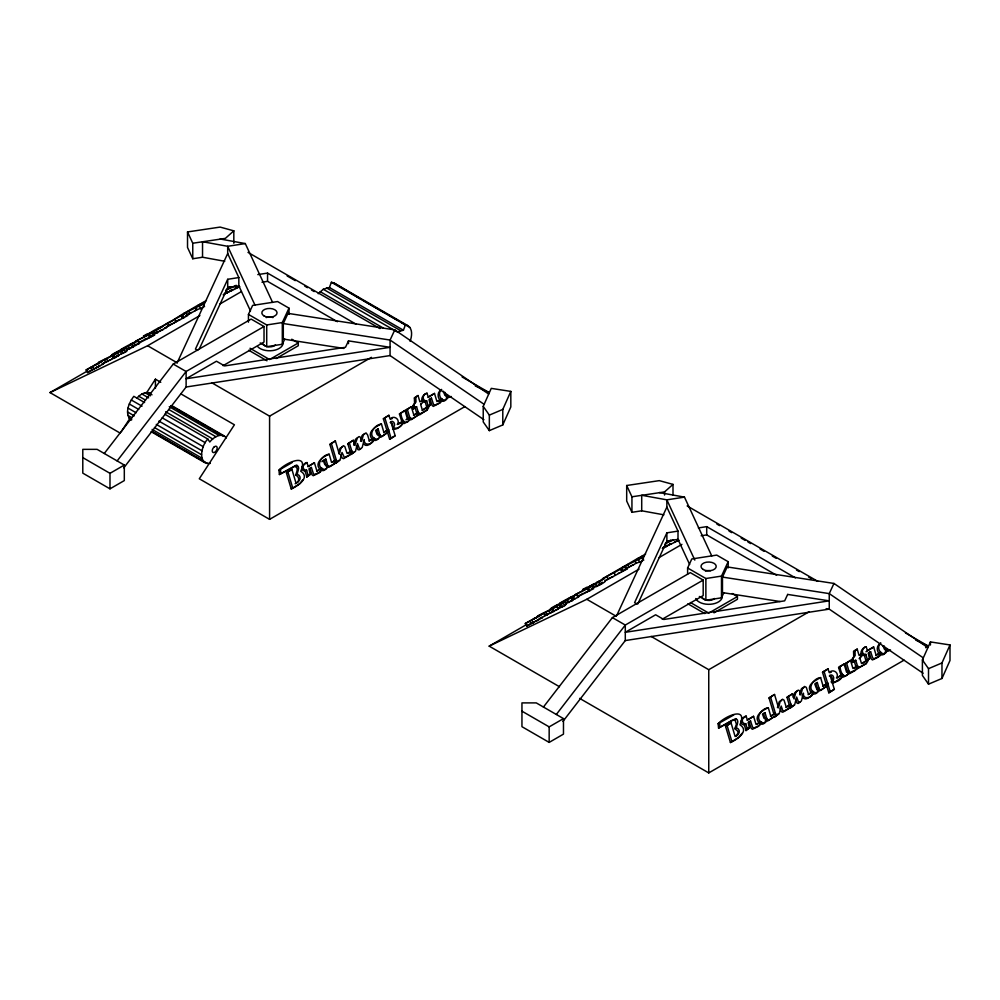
<?xml version="1.0" encoding="UTF-8"?>
<svg xmlns="http://www.w3.org/2000/svg" width="1000" height="1000" viewBox="0 0 1000 1000"><rect width="100%" height="100%" fill="white"/><g stroke="black" fill="none" stroke-linecap="round" stroke-linejoin="round"><path stroke-width="1.5" d="M306.85 477.025L308.275 475.863L306.625 470.188L305.2 471.337L306.85 477.025L308.788 474.562M308.275 475.863L310.188 474.425L308.962 468.837L311.375 467.45L313.387 473.55L314.637 474.562L320.538 471.737L321.975 469.15L321.625 468.162L316.875 470.9L314.413 462.75L308.15 466.362L306.975 462.55C302.387 463.038 301.438 470.538 306.625 470.188M422.125 410.462L428.125 407L428.862 405.238M426.688 400.875L425.275 402.025L426.925 407.7L428.438 406.5L428.663 407.65L427 410.275L419.738 413.988L418.275 412.362L416.575 406.712L413.3 408.938L412.612 406.375L414.562 403.137L414.387 397.962L418.025 395.538L419.913 401.838L422.837 400.15L422.825 402.362L420.625 404.363L422.35 410L430.25 405.112L429.038 399.513L431.45 398.125L433.45 404.225L434.712 405.238L440.613 402.413L441.85 400.925L441.7 398.837L436.95 401.575L434.487 393.425L428.225 397.038L427.05 393.225C422.463 393.713 421.512 401.213 426.688 400.875L428.338 406.55M746.025 730.575L747.438 729.425L745.788 723.75L744.375 724.9L746.025 730.575L747.962 728.112M747.438 729.425L749.35 727.987L748.138 722.387L750.55 721L752.55 727.1L753.8 728.112L759.712 725.288L761.137 722.7L760.8 721.712L756.05 724.45L753.587 716.3L747.312 719.912L746.15 716.1C741.562 716.587 740.612 724.087 745.788 723.75M865.863 654.425L864.438 655.575L866.087 661.25L867.6 660.05L867.837 661.2L866.162 663.825L858.9 667.537L857.438 665.913L855.75 660.263L852.463 662.487L851.787 659.938L853.737 656.688L853.562 651.525L857.188 649.1L859.087 655.387L862.013 653.7L861.988 655.925L859.8 657.925L861.525 663.562L869.425 658.662L868.2 653.062L870.612 651.675L872.625 657.775L873.875 658.787L879.775 655.962L881.025 654.475L880.863 652.387L876.125 655.125L873.65 646.975L867.387 650.588L866.213 646.775C861.637 647.262 860.675 654.762 865.863 654.425L867.513 660.1M740.713 721.162L741.912 724.212L744.375 724.9M295.125 483.787C299.6 482.275 299.988 476.85 295.675 475.112C296.438 472.35 299.1 467.713 294.988 466.25L279.4 474.538L278.95 470.163C285.45 462.887 309.163 451.925 300.75 471.238C310.9 477.612 297.225 486.337 291.25 488.975L286.413 472.875L291.9 469.363L295.975 482.975C300.262 481.75 302.125 475.975 297.238 474.237C297.325 471.413 300.825 466.65 296.413 465.1L279.4 474.538M736.038 736.15L738.125 732.913L737.6 731.038L734.837 728.662L736.413 724.163L735.075 720.163L731.825 720.438L718.575 728.088L718.125 723.713C724.625 716.45 748.325 705.487 739.925 724.788C750.075 731.175 736.388 739.887 730.425 742.525L725.575 726.425L731.075 722.925L735.138 736.525C739.425 735.3 741.3 729.525 736.413 727.8C736.5 724.975 739.987 720.2 735.575 718.65L718.575 728.088M372.85 440.213C372.35 443.363 366.163 447.75 363.938 444.062M130.975 420.025C124.075 413.587 129 402.575 133.825 396.325L144.588 402.537M210.362 463.375C196.912 464.462 201.475 445.012 207.812 439.038L164.762 414.188M817.887 690.113L817.325 692.15A5.513 4.475 50.9 0 1 814.575 693.988L813.15 693.812M885.662 650.975L885.1 653.025A5.513 4.475 50.9 0 1 882.35 654.85L880.938 654.675M402.25 423.212C401.337 426.688 395.95 430.213 392.575 429.162M879.788 654.525L878.363 657.113L872.463 659.938L871.2 658.925L869.2 652.825L870.612 651.675M856.413 668.188L855.163 670.512L849.65 673.587L848.413 673.438L856.587 669.362L857.837 667.025L857.575 665.837L852.962 668.5L850.5 660.337L845.013 663.838L847.438 672.025L848.863 670.875L846.438 662.688M360.513 441.188L362.088 435.487L364.625 434.087M799.688 694.737L801.263 689.038L804.6 686.475L806.275 687.35L808.462 694.188L813.112 691.513C814.75 696.9 802.7 701.375 803.4 693.162L801.375 701L799.75 702.312L798.525 702.075L796.625 697.062L794.638 704.925L790.212 708.012L787 697.337L792.5 693.825L794.013 698.85L796.05 691.712L798.025 690.25A1.3 1.05 50.9 0 1 799.513 690.95L800.812 694.925L802.675 687.887M111.962 358.5L113.1 358.387M338.587 452.75L340.012 448.288L342.488 446.875M353.738 445.1L355.462 439.312L358.85 436.7A1.3 1.05 50.9 0 1 360.35 437.4L361.637 441.375L363.512 434.338L366.05 432.925L367.612 434.975L369.288 440.637L373.938 437.962C375.575 443.35 363.537 447.812 364.225 439.6L362.212 447.45L360.575 448.762L359.363 448.525L357.45 443.512L355.462 451.375L351.037 454.45L347.825 443.787L353.338 440.275L354.837 445.3L357.438 437.85M777.438 707.638L779.188 701.838L782.55 699.225L784.025 700.138L786.237 707.025L790.9 704.325L790.263 707.513L784.125 711.087L782.738 710.475L781.188 706.012L779.2 713.75L774.712 716.95L778.2 713.825M793.238 697.312L794.638 692.862L796.6 691.4A1.3 1.05 50.9 0 1 797.175 691.388M350.525 453.212L349.675 455.112L343.537 458.688L342.15 458.075L340.95 454.725M789.688 706.775L788.838 708.662L782.712 712.25L781.325 711.637L780.113 708.275M410.112 341.35C411.875 336.35 413 329.15 407.925 325.688L333.938 282.975L331.375 282.262L329.412 287.5L323.3 289.262L318.212 293.725M301.775 466.838L302.113 469.925L305.2 471.337M483.225 406.388L491.262 388.375L510.825 391.4L510.825 406.912L502.788 424.925L489.338 430.625L483.225 421.9L483.225 406.388L489.338 415.112L489.338 430.625M922.4 659.938L930.438 641.925L950 644.95L950 660.475L941.963 678.475L928.512 684.175L922.4 675.45L922.4 659.938L928.512 668.662L928.512 684.175M323.3 289.262L397.287 331.987L403.4 330.213L405.375 324.975L331.375 282.262M339.025 460.275L335.55 463.4L329.875 444.425L335.363 440.925L339.363 454.275L340.962 447.962L343.387 445.675L344.85 446.587L347.062 453.475L351.737 450.775L351.938 452.062L350.387 454.5L344.425 457.562L342.013 452.463L340.025 460.2L335.55 463.4M446.312 398.537L445.938 399.462A5.513 4.475 50.9 0 1 443.188 401.3L441.763 401.125M392.725 427.375L392.475 423.488L390.175 422.45M502.788 424.925L502.788 409.412L510.825 391.4M941.963 678.475L941.963 662.962L950 644.95M354.412 451.712L351.037 454.45M793.587 705.263L790.212 708.012M177.125 362.9L227.688 253.55L227.688 246.3L202.537 241.725L202.537 257.238L224.737 261.275M250.475 310.925L238.837 285.825L238.837 277.562L227.712 279.288L195.438 349.075L197.763 350.425M199.312 348.975L227.712 287.562L227.712 279.288M248.45 322.188L248.45 314.425L252.625 305.413L277.575 301.55L289 308.15L289 314.363M260.188 342.925L266.712 346.688L282.312 344.275L282.312 322.55L289 308.15M343.95 348.438L283.3 339.05L283.3 323.537L288.012 313.375L394.8 329.888L488.65 394.025M282.312 344.275L284.75 339.038M394.8 329.888L390.075 340.05L390.075 355.575L483.925 419.7M616.938 615.05L666.862 507.1L666.862 499.85L641.712 495.275L641.712 510.8L663.9 514.825M689.65 564.475L678 539.375L678 531.112L666.875 532.85L634.6 602.638L636.938 603.975M637.837 603.925L666.875 541.112L666.875 532.85M687.613 574.188L687.613 567.975L691.8 558.962L716.737 555.1L728.175 561.7L728.175 567.913M699.35 596.475L705.875 600.237L721.488 597.825L721.488 576.1L728.175 561.7M780.088 601.512L722.475 592.6L722.475 577.087L727.188 566.925L833.962 583.45L927.812 647.575M721.488 597.825L723.913 592.587M833.962 583.45L829.25 593.612L829.25 609.125L923.1 673.25M348.488 340.875L345.487 347.287L224.613 365.925L216.462 361.225L186.112 378.75L390.075 347.3L348.488 340.875L348.488 343.625M302.825 479.775L299.887 483.638L291.25 488.975M741.988 733.325L739.062 737.188L730.425 742.525M320.363 471.388L319.125 472.887L313.212 475.712L311.962 474.7L309.962 468.6L311.375 467.45M759.538 724.95L758.288 726.438L752.387 729.262L751.137 728.25L749.125 722.15L750.55 721M811.925 694.737C809.912 698.138 802.788 701.725 802.35 695.413M417.05 415.725L411.262 419.688L408.775 419.387A4.013 3.262 50.9 0 1 407.863 421.538L404.3 423.512L402.663 423.038M387.212 432.837L381.45 436.9L379.225 437.1L382.875 435.75L388.625 431.688L388.55 429.525L383.85 432.238L381.45 424.038C373.862 424.625 366.488 436.812 376.825 439.275A5.513 4.475 50.9 0 0 379.562 437.45L380.138 435.412L380.65 435.95M774.087 716.575L768.337 720.638L766.737 721.087L765.6 720.3L765.037 722.337A5.513 4.475 50.9 0 1 762.288 724.175L760.863 724M826.375 686.388L820.625 690.45L818.4 690.662L822.05 689.3L827.8 685.238L827.725 683.075L823.012 685.788L820.612 677.6C813.025 678.175 805.662 690.362 815.987 692.825A5.513 4.475 50.9 0 0 818.737 691L819.3 688.962L819.812 689.513M420.863 404.387L421.4 403.525M841.237 677.825L833.7 682.9L831.75 682.712M427.088 409.812L419.8 414.762L417.713 414.888M866.25 663.363L857.487 668.688L856.025 667.062L854.325 661.413M121.137 431.887L129.5 419.038M146.225 393.325L155.425 379.175L160.775 382.275M832.588 680.875C835.05 678.938 833.325 673.688 830.013 675.125L834.35 689.287L828.812 692.812L822.537 672.362L828.062 668.838L829.225 672.625C833.1 668.1 839.875 673.312 836.462 678.025L842.525 674.525L842.837 675.612C841.9 679.013 835.562 684 832.588 680.875L831.162 682.025C833.263 680.225 832.425 675.837 829.338 676M412.612 406.375L415.975 401.987L415.812 396.812M851.787 659.938L855.15 655.537L854.987 650.375M104.262 453.488L173.238 364.062L251.137 319.075L264.025 326.512L264.025 342.038L223.075 365.675M117.15 460.925L186.112 371.5L264.025 326.512M123.763 467.863L186.112 387.013L186.112 371.5L173.238 364.062M543.438 707.038L612.4 617.612L690.3 572.638L703.188 580.075L703.188 595.588L662.237 619.225M556.312 714.475L625.288 625.05L703.188 580.075M562.938 721.413L625.288 640.562L625.288 625.05L612.4 617.612M360.788 448.6L359.15 449.913L357.938 449.675L356.35 445.8M799.963 702.15L798.325 703.462L797.113 703.225L795.525 699.35M867.3 660.562L869.425 658.662M136.775 398.263C140.037 394.562 145.45 390.9 150.45 393.35M226.325 437.925C221.575 431.938 213.337 437.35 209.788 442L207.812 439.038M558.088 608.65L564.637 605.688L563.013 602.975L564.975 601.487L566.3 604.1L564.637 605.688M441.662 389.4C437.65 392.312 439.55 399.963 444.6 400.138A5.513 4.475 50.9 0 0 447.35 398.312L447.912 396.275L449.05 397.05L450.662 396.613M880.825 642.962C876.825 645.875 878.713 653.512 883.775 653.7A5.513 4.475 50.9 0 0 886.525 651.862L887.087 649.825L888.225 650.612L889.825 650.163M186.412 312.938L174.825 319.125C167 324.825 157.363 327.587 149.425 333.363C165.162 326.587 161.188 325.675 172.4 320.55L183.412 313.6L186.412 312.938L187.738 315.55L164.638 328.062M625.588 566.487L602.263 578.938L622.575 567.15L625.588 566.487L626.912 569.1L604.9 580.988M173.725 323.162L175.613 321.488M229.85 290.375L231.462 290.062M194.5 311.163L196.363 309.513M203.212 304.088L183.9 313.45L197.9 305.225L203.212 304.088L204.537 306.688M203.263 307.425L196.988 309.7L185.413 316.075M642.387 557.638L623.062 567L637.075 558.775L642.387 557.638L643.713 560.25M642.438 560.975L636.163 563.25L625.675 568.987M233.825 230.837L225.362 238.375L192.763 243.238L187.525 231.938L220.125 227.087L233.825 230.837L233.825 243.25M626.688 485.5L631.938 496.788L664.538 491.925L673 484.387L659.287 480.637L626.688 485.5L626.688 501.012L631.938 512.312L641.712 510.8M291.9 469.363L286.413 472.875M295.912 466.613L297.325 465.45M306.975 462.55L302.538 465.675M335.363 440.925L329.875 444.425M295.675 475.112L297.087 473.963M314.413 462.75L307.987 466.788M329.162 454.225C321.575 454.812 314.2 466.987 324.538 469.462A5.513 4.475 50.9 0 0 327.275 467.638L327.85 465.6L328.988 466.375L330.588 465.938L335.8 462.738L336.5 460.863L336.262 459.712L331.562 462.425L329.162 454.225C323.488 456.388 313.363 463.038 320.35 469.688M321.9 461.7L325.825 459.1L327.512 464.762L324.837 464.7L323.312 460.55L325.825 459.1M308.762 475.575L310.188 474.425M353.338 440.275L347.825 443.787M320.213 469.312L321.625 468.162M383.375 418.812L388.888 415.288L390.062 419.075C393.925 414.55 400.712 419.762 397.3 424.475L403.35 420.975L403.675 422.05C402.738 425.45 396.388 430.45 393.413 427.325C395.887 425.387 394.162 420.138 390.838 421.562L395.175 435.737L389.65 439.263L383.375 418.812L388.888 415.288M326.425 466.75L326.938 467.287L328.363 466.138M332.488 462.212L336.262 459.712M381.45 424.038C375.775 426.2 365.65 432.85 372.638 439.5M418.025 395.538L414.387 397.962M378.113 428.913L376.688 430.075L378.387 435.725L379.8 434.575L378.113 428.913L375.6 430.363L377.125 434.513L379.8 434.575M402.038 422.337L399.45 413.988L404.975 410.462L407.388 418.65L409.688 417.312L407.262 409.137L411.325 406.788L413.8 414.938L418.413 412.287L418.663 413.475L418.038 415.288L412.675 418.537L410.188 418.237A4.013 3.262 50.9 0 1 409.288 420.387C403.988 426.15 400.925 417.312 400.863 412.837M404.975 410.462L399.45 413.988M405.962 419.8L408.263 418.475L405.85 410.288L407.262 409.137M427.05 393.225C422.6 394.025 418.787 401.675 425.275 402.025M411.325 406.788L405.85 410.288M421.425 401.3L422.837 400.15M413.3 408.938L416.575 406.712M383.6 432.713L388.55 429.525M434.487 393.425L428.05 397.463M403.35 420.975L398.3 424.225M431.45 398.125L430.025 399.275L432.038 405.375L433.288 406.388L439.925 402.95L440.275 399.988L441.7 398.837M408.263 418.475L409.688 417.312M418.413 412.287L416.85 413.512L415.15 407.863M409.237 419.888L410.65 418.725M428.837 406.262L430.25 405.112M389.65 439.263L395.175 435.737M446.5 397.425L447.013 397.975L448.425 396.825M731.075 722.925L725.575 726.425M735.075 720.163L736.5 719.013M746.15 716.1L741.712 719.237M773.838 714.038L769.038 697.975L774.538 694.475L778.538 707.825L780.125 701.513L781.65 700.438M774.538 694.475L769.038 697.975M734.837 728.662L736.263 727.513M753.587 716.3L747.15 720.337M768.325 707.788C760.738 708.375 753.375 720.55 763.7 723.012A5.513 4.475 50.9 0 0 766.45 721.188L767.013 719.15L768.15 719.925L769.762 719.488L774.975 716.287L775.662 714.412L775.438 713.263L770.725 715.975L768.325 707.788C762.65 709.938 752.537 716.587 759.525 723.238M764.987 712.663L763.575 713.812L765.263 719.463L766.688 718.312L764.987 712.663L762.487 714.1L764 718.263L766.688 718.312M747.938 729.137L749.35 727.987M792.5 693.825L787 697.337M828.062 668.838L822.537 672.362M766.112 720.85L767.525 719.7M775.438 713.263L770.487 716.45M820.612 677.6C815.9 680.312 805.825 684.625 810.688 691.762M857.188 649.1L853.562 651.525M817.55 689.275L818.975 688.125L817.275 682.475L815.863 683.625L817.55 689.275L816.663 689.688M790.9 704.325L785.987 707.5M841.213 675.888L838.612 667.537L840.037 666.388L844.15 664.013L846.562 672.2L848.863 670.875M844.15 664.013L838.612 667.537M866.213 646.775C861.775 647.575 857.95 655.225 864.438 655.575M849.075 661.5L850.5 660.337M813.112 691.513L808.2 694.675M862.013 653.7L860.588 654.85L860.575 657.075L859.125 658.637M852.463 662.487L855.75 660.263M826.3 684.225L827.725 683.075M873.65 646.975L865.975 651.75M837.475 677.775L842.525 674.525M857.438 665.913L853.787 668.363M828.812 692.812L834.35 689.287M880.863 652.387L875.888 655.6M887.6 650.375L886.175 651.525L890.55 650.075M671.237 543.6L670.512 544.362L678.975 540.2M236.488 287.375L235.413 288.15M145.4 339.237L146.425 338.525L145.3 339.025M584.913 592.537L588 591.312M181.575 318.1L182.575 317.45M233.1 289.312L231.337 290.812L239.8 286.65M229.363 287.188L228.175 288.087L231.775 286.7L229.975 288.113L230.763 287.987L236.225 285.312M441.35 389.8C437.312 391.763 437.062 397.612 440.425 400.363M668.525 540.737L667.35 541.638L670.95 540.25L669.45 541.712L673.487 539.888M880.512 643.35C876.475 645.325 876.237 651.175 879.587 653.925M540.275 618.112L541.438 617.375M125.475 352.137L127.125 350.55L125.8 347.938L123.837 349.425L125.475 352.137L115.988 356.15M614.788 575.05L615.625 574.513M663.45 547.212L664.125 546.8M635.538 563.062L636.213 562.65M558.587 608.312L560.138 607.4L558.525 607.762M625.188 569.038L625.837 568.638M131.575 346.912L134.062 345.462M86.237 369.95L101.95 361.312L86.025 369.963L87.562 372.562L103.375 363.988L102.175 364.25M125.8 347.938C122.737 348.45 101.988 359.3 117.387 353.038C95.113 365.037 91.213 365.538 111.775 355.775L110.612 356L118.025 351.6L119.637 351.238L117.413 352.663L124.138 349.525M132.137 344.275C104.975 358.288 132.713 342.075 138.125 340.825L139.45 343.425L131.2 347.375L133.463 346.887L132.137 344.275L129.875 344.762L138.125 340.825M205.2 302.087L198.337 305.113L206.438 300.462M153.162 332.525L147.287 333.837L143.45 336.062L147.5 335.15L135.675 341.225L153.162 332.525L154.488 335.138L137.125 343.95M120.3 433.175L50 392.587L87.725 370.812M92.875 369.237L87.562 372.562M102.275 363.812L106.325 361.475M126.188 350.012L129.137 348.312M138.275 343.025L142.9 340.363M153.6 334.175L156.287 332.638M166.825 326.55L170.613 324.375M187.8 314.438L191.188 312.488M102.362 364.012L118.737 355.575L115.288 357.125M112.625 358.088L113.45 357.512M150.975 335.95L166.775 327.375L164.537 328.088M224.95 293.25L226.075 292.6M223.162 294.85L225.425 293.538L224.262 293.762M126.025 346.975L127.35 349.588L133.463 346.887M226.188 293.35L231.062 290.725L227.613 292.275M50 392.587L147.625 345.737L199.9 315.562M220 303.95L241.438 291.575M276.1 358.537L298.275 345.737L298.275 342.975L269.587 359.538L250.025 348.25M82.788 457.612L109.987 473.325L124.312 465.062L124.312 480.575L109.987 488.837L82.788 473.137L82.788 449.35L97.1 449.35L124.312 465.062M211.962 382.875L269.587 416.15L371.438 357.337M278.95 470.163L292.175 462.525M316.65 471.362L319.025 470M347.987 453.275L350.312 451.925M369.038 441.125L372.512 439.113M413.5 415.45L416.987 413.438M437.9 401.362L440.275 399.988M451.388 396.525L447.013 397.975M180.863 393.862L234.412 424.787L199.288 478.775L269.587 519.362L464.925 406.587M525.413 623.5L541.112 614.862L525.188 623.525L526.737 626.112L542.537 617.537L539.038 618.837M564.975 601.487C561.912 602 541.163 612.85 556.562 606.6C534.275 618.587 530.388 619.1 550.938 609.338L549.775 609.55L557.2 605.15L558.8 604.788L556.587 606.225L563.312 603.088M571.312 597.825C544.15 611.838 571.888 595.625 577.3 594.375L578.625 596.987L570.375 600.925L572.638 600.438L571.312 597.825L569.038 598.312L577.3 594.375M593.212 584.35L588.6 586.912L604.625 578.312L595.462 583.888L593.212 584.35L594.538 586.962C596.375 587.212 607.537 580.925 604.75 581.2M644.375 555.65L637.513 558.675L645.6 554.025M598.587 581.825L600.925 580.475L597 582.175L598.587 581.825L599.913 584.438L602.25 583.088L601.1 583.387M592.337 586.075L586.462 587.388L582.612 589.612L586.675 588.7L574.675 594.95L592.337 586.075L593.663 588.688L577.425 596.85M559.462 686.725L489.175 646.137L526.888 624.362M565.363 603.562L567.575 602.288M577.45 596.575L583.225 593.25M605.988 580.1L610.475 577.575M626.975 567.987L629.225 566.688M540.425 618.212L557.9 609.125L555.237 610.262M591.237 588.875L594.538 586.962M536.5 621.05L538.85 619.7L537.425 620.075M662.337 548.4L664.6 547.087L663.438 547.312M565.2 600.538L566.525 603.138L572.638 600.438M663.012 548.263L670.225 544.275L666.787 545.825M489.175 646.137L586.8 599.288L639.062 569.113M659.175 557.513L681.95 544.35M713.975 612.837L737.438 599.288L737.438 596.538L708.75 613.1L690.5 602.55M521.95 711.175L549.163 726.875L563.475 718.612L563.475 734.125L549.163 742.4L521.95 726.688L521.95 702.9L536.275 702.9L563.475 718.612M651.125 636.425L708.75 669.7L809.262 611.675M718.125 723.713L733.763 714.975M846.025 663.25L848.062 662.087M817.275 682.475L814.775 683.913L816.287 688.075L818.975 688.125M757 724.237L759.375 722.862M822.775 686.263L825.125 684.9M862.5 663.325L866.188 661.2M579.637 698.375L708.75 772.913L904.087 660.138M925.65 647.7L928.337 646.137L905.475 632.938M96.575 367.362L95.75 367.837L99.675 366.138L98.513 366.438M239.35 286.512L235.613 288.425M630.363 566.038L631.425 565.45M559.587 606.9L560.325 606.475M532.85 622.337L526.737 626.112M678.525 540.062L676.338 541.263M176.462 320.962L177.138 320.575M545.5 615.025L546.275 614.6M144.05 339.7L144.688 339.338M148.837 337.762L145.438 339.375M573.237 599.012L574.075 598.538M160.688 330.387L159.15 331.225L163.088 329.538L161.663 329.913M535.75 620.925L536.438 620.55M93.675 368.787L94.375 368.425M596.263 585.737L596.95 585.363M568.3 601.875L568.938 601.538M226.287 289.662L229.725 288.113L225.963 290.5L227.288 293.113M665.462 543.212L668.9 541.675L665.125 544.05L666.45 546.663M98.537 365.975L99.862 365.288M601.112 582.913L602.45 582.238M97.275 366.987L98.25 366.525M533.538 621.975L534.612 621.475M171.312 324.025L172.463 323.5M886.762 648.988L884.525 649.375L882.975 645.975M235.238 287.85L236.388 287.325M600.837 583.475L598.325 584.788L599.913 584.438M675.487 541.675L674.412 542.112M489.338 415.112L502.788 409.412M928.512 668.662L941.963 662.962M178.275 320L180.062 319.5M669.488 544.087L670.625 543.612M547.587 613.938L548.562 613.562M802.5 687.9L803.8 687.638M390.8 419.075L392.2 418.562M829.975 672.625L831.363 672.113M611.638 577.05L612.9 576.712M632.7 564.938L633.675 564.712M151.55 335.788L154.488 335.138M109.388 360.012L110.838 359.7M623.9 569.763L626.912 569.1M137.475 343.837L139.45 343.425M618.325 573.237L619.237 573.05M551.112 612.163L552.275 611.938L550.013 613.25L548.688 610.638M126.5 350.662L127.125 350.55M565.662 604.212L566.3 604.1M257.812 274.6L267.55 273.087L356.25 324.288M227.712 287.562L238.837 285.825M261.988 282.213L267.55 281.35L337.425 321.7M698.375 527.938L706.712 526.638L795.413 577.85M666.875 541.112L678 539.375M701.162 535.775L706.712 534.9L776.6 575.25M272.6 302.425L245.287 243.575L227.688 246.3L255 305.15M187.525 231.938L187.525 247.463L192.763 258.75L202.537 257.238M248.45 314.425L266.712 324.963L282.312 322.55M186.112 387.013L390.075 355.575M711.775 555.975L684.463 497.125L666.862 499.85L694.825 560.1M687.613 567.975L705.875 578.525L721.488 576.1M625.288 640.562L829.25 609.125L826.175 608.65M373.975 440.25L375.4 440.425A5.513 4.475 50.9 0 0 378.15 438.6M321.688 470.438L323.113 470.613A5.513 4.475 50.9 0 0 325.863 468.787M283.3 323.537L390.075 340.05L483.925 404.188M722.475 577.087L829.25 593.612L923.1 657.738L923.1 660.837M220.138 239L245.287 243.575M659.312 492.55L684.463 497.125M405.375 324.975L407.925 325.688M326.938 467.287L329.162 467.088L334.387 463.888L334.837 460.863M475.225 385.9L489.175 392.587L462.137 376.975M915.788 640.113L928.337 646.137M841.838 676.6L843.475 677.062L847.038 675.088A4.013 3.262 50.9 0 0 847.825 673.775M361.475 299.462L333.938 282.975M364.162 301.012L385.688 313.438M388.375 314.988L397.8 320.425M400.487 321.987L409.9 327.425M329.412 287.5L403.4 330.213M326.45 287.863L400.45 330.575M320.15 291.625L383.387 328.125M247.987 252.375L379.975 328.587M687.15 505.938L817.8 581.362M287.162 275.963L295.275 280.637M304.738 286.1L307.438 287.663M311.488 290.012L314.2 291.575M716.862 524.05L719.575 525.612M729.038 531.075L731.737 532.638M741.2 538.1L745.25 540.438M747.962 542L750.662 543.562M760.125 549.025L764.175 551.362M772.288 556.05L776.35 558.387M796.538 570.05L799.225 571.6M808.637 577.038L811.325 578.587M291.75 339.212L298.275 342.975M732.225 593.525L737.438 596.538M248.725 350.25L266.975 360.788M687.887 603.8L704.837 613.587M147.625 345.737L177.113 362.762M586.8 599.288L616.287 616.312M171.975 405.775L224.438 436.062M147.963 392.5L152 394.825M170.837 405.7L221.95 435.213M171.175 406.075L175.212 408.413M177.9 409.963L180.588 411.512M183.287 413.075L187.312 415.4M190.012 416.95L192.7 418.512M195.387 420.062L199.425 422.388M202.113 423.938L204.812 425.5M207.5 427.05L211.537 429.375M214.225 430.938L223.637 436.375M145.05 392.725L150.425 395.825M169.262 406.7L219.037 435.438M141.9 393.988L148.637 397.875M168.812 409.525L215.9 436.712M138.75 396.225L145.475 400.112M165.65 411.763L212.738 438.95M131.275 399.975L142.037 406.188M162.213 417.837L205.263 442.7M129.288 403.988L138.713 409.425M158.887 421.075L203.287 446.712M128.025 408.088L136.1 412.75M156.275 424.4L202.013 450.8M127.55 411.987L134.288 415.875M154.462 427.525L201.55 454.712M127.912 415.425L131.95 417.75M152.125 429.412L201.912 458.15M129.075 418.162L131.775 419.725M151.95 431.375L203.075 460.887M152.287 431.75L180.538 448.062M183.238 449.613L192.65 455.05M195.338 456.6L207.45 463.587M151.15 431.675L204.963 462.738M849.825 672.288L849.362 671.787A4.013 3.262 50.9 0 1 848.45 673.938C843.162 679.7 840.088 670.863 840.037 666.388M642.125 556.112L643.45 558.725M638.562 559.837L639.9 562.45M634.825 560.65L636.163 563.25M627.625 564.487L628.95 567.1M621.763 568.7L623.088 571.312M620.35 569.012L621.675 571.613M613.987 572.675L615.325 575.288M606.825 576.5L608.162 579.1M595.462 583.888L596.788 586.5M588.5 588.288L589.825 590.9M587.413 588.538L588.737 591.15M573.45 596.587L574.775 599.2M571.2 597.075L572.525 599.675M567.5 600.025L568.837 602.638M561.25 604.275L562.575 606.888M559.475 604.663L560.8 607.275M556.737 606.237L558.062 608.85M552.8 608.9L554.138 611.512M551.712 609.15L553.038 611.763M545.85 612.525L547.175 615.138M543.538 613.038L544.862 615.65M532.05 620.5L533.375 623.1M529.8 620.962L531.138 623.575M202.963 302.562L204.288 305.175M199.4 306.288L200.725 308.9M195.662 307.087L196.988 309.7M188.45 310.938L189.775 313.55M182.587 315.15L183.912 317.762M181.175 315.45L182.512 318.062M174.825 319.125L176.15 321.737M167.662 322.938L168.988 325.55M156.287 330.337L157.613 332.938M154.05 330.8L155.375 333.413M149.325 334.738L150.65 337.35M148.238 334.988L149.562 337.587M134.275 343.038L135.612 345.65M132.025 343.512L133.35 346.125M128.338 346.475L129.662 349.087M122.075 350.725L123.4 353.338M120.3 351.112L121.625 353.725M117.575 352.688L118.9 355.3M113.637 355.35L114.963 357.962M112.537 355.6L113.863 358.2M106.675 358.975L108 361.587M104.362 359.487L105.7 362.1M92.875 366.938L94.213 369.55M90.638 367.413L91.962 370.025M666.862 507.1L678 531.112M227.688 253.55L238.837 277.562M443.387 391.225L444.9 395.387L447.587 395.438L446.175 396.587L444.9 392.35M823.962 671.213L830.238 691.663M384.787 417.663L391.062 438.113M788.413 696.188L791.625 706.85M727 725.275L731.85 741.375M349.25 442.638L352.463 453.3M287.825 471.725L292.675 487.825M884.062 645.9L885.337 650.138M770.462 696.825L776.137 715.8M331.287 443.275L336.962 462.25M324.4 460.262L326.1 465.913M841.1 675.675L841.425 676.762M853.213 658.775L853.888 661.338M414.038 405.225L414.712 407.788M427.013 407.65L427.25 408.8M387.125 430.675L387.362 431.825M719.538 722.562L719.987 726.938M280.375 469.012L280.825 473.387M930.438 641.925L930.438 645.025M708.75 669.7L708.75 772.913M706.712 526.638L706.712 534.9M705.875 578.525L705.875 600.237M673 484.387L673 495.25M664.538 491.925L664.538 495.037M631.938 496.788L631.938 512.312M549.163 726.875L549.163 742.4M269.587 416.15L269.587 519.362M267.55 273.087L267.55 281.35M266.712 324.963L266.712 346.688M192.763 243.238L192.763 258.75M155.425 379.175L155.425 388.375M109.987 473.325L109.987 488.837M275.438 344.925A6.75 3.9 0 0 1 267.838 346.75M266.212 346.35A6.75 3.9 0 0 1 263.062 343.988M266.212 317.562A6.75 3.9 0 0 1 272.962 317.562M283.087 342.975A13.5 7.8 0 0 1 273.075 350.513A13.5 7.8 0 0 1 257.887 346.875M714.6 598.488A6.75 3.9 0 0 1 707.875 600.4A6.75 3.9 0 0 1 702.237 597.537M705.375 571.112A6.75 3.9 0 0 1 710.5 570.725M722.262 596.538A13.5 7.8 0 0 1 710.512 604.263A13.5 7.8 0 0 1 695.713 598.55M787.663 594.425L784.663 600.85L663.787 619.475L655.638 614.775L625.288 632.3L829.25 600.85L787.663 594.425M214.062 447.038L213.475 447.663A3.475 2 -60 0 0 212.438 451.8A3.475 2 -60 0 0 215.338 451.775L215.925 451.15A3.475 2 -60 0 0 216.975 447.013A3.475 2 -60 0 0 214.062 447.038M98.35 363.537L94.412 365.225L98.35 363.537M161.762 326.925L157.825 328.625L161.762 326.925M537.513 617.087L533.587 618.787L537.513 617.087M264.075 315.95A7.6 4.387 0 0 0 276.788 313.975A7.6 4.387 0 0 0 267.475 308.6A7.6 4.387 0 0 0 264.075 315.95M703.238 569.5A7.6 4.387 0 0 0 715.962 567.537A7.6 4.387 0 0 0 706.65 562.163A7.6 4.387 0 0 0 703.238 569.5"/></g></svg>
